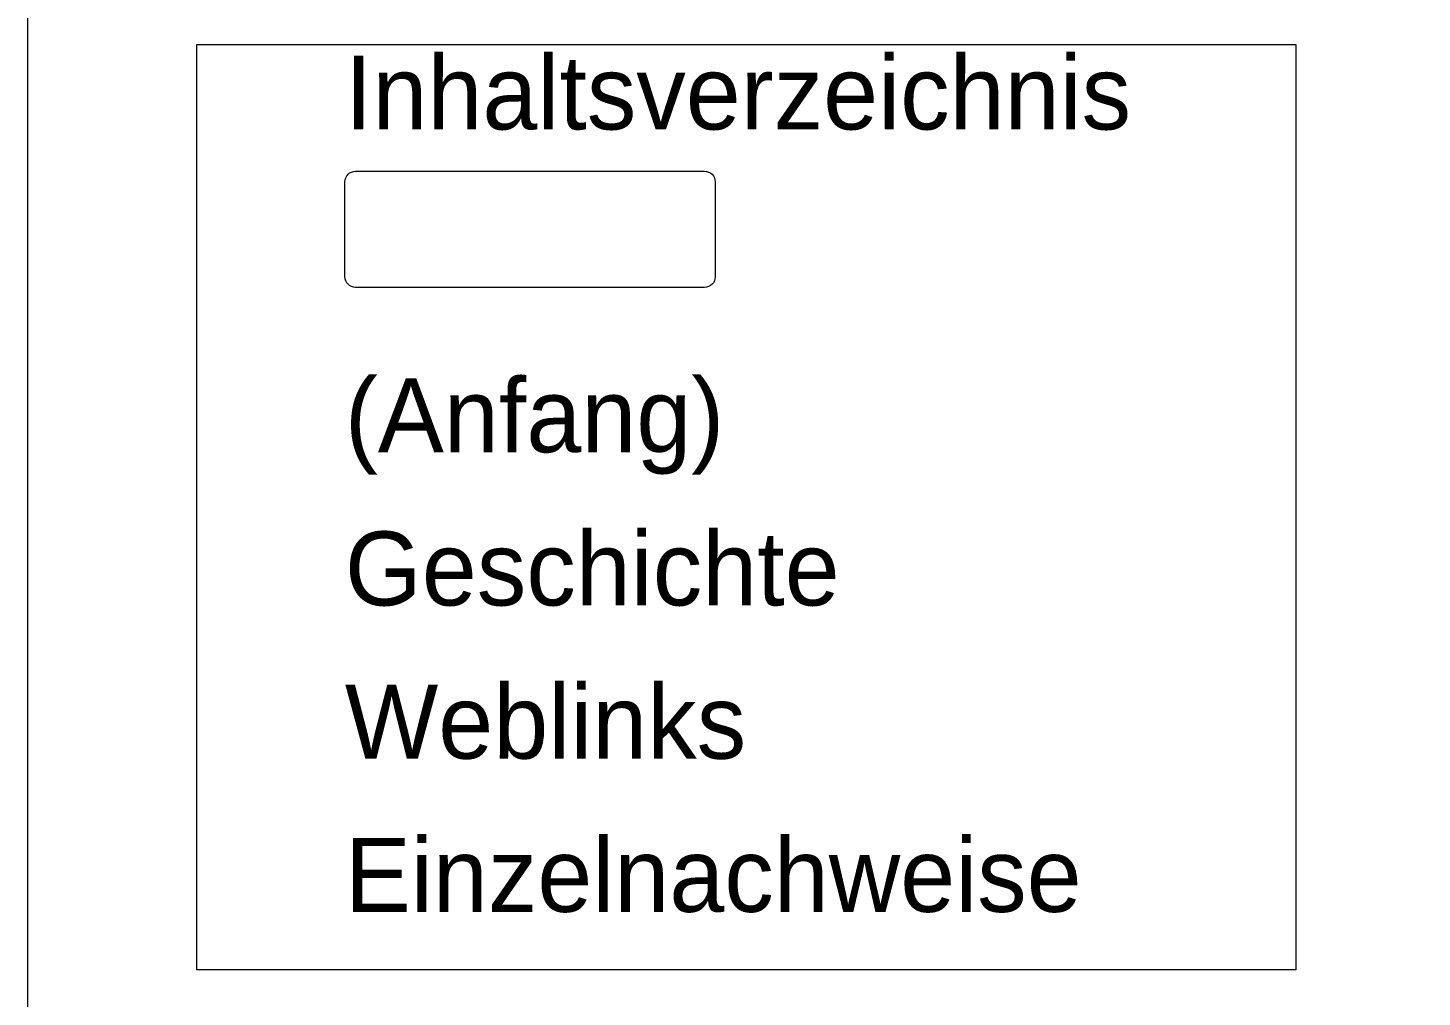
# Model space of a CAD drawing. Extents: x 0 to 1501, y 0 to 1722.
# Drawn here: x 0 to 263.9, y 1405.8 to 1589.3 of the extents above; entities that cross this region are included whole.
import ezdxf

# ---------------------------------------------------------------- set-up
doc = ezdxf.new("R2010")
doc.units = 0
doc.layers.get('0').update_dxf_attribs({"lineweight": 0})

msp = doc.modelspace()

# ---------------------------------------------------------------- linework, layer by layer
at = {"true_color": 0xf8f9fa}
msp.add_lwpolyline([(0, 1722), (1280, 1722), (1280, 1002), (0, 1002), (0, 1722)], dxfattribs=at)
at = {"true_color": 0xffffff}
for points in [[(0, 1656), (1280, 1656), (1280, 0), (0, 0), (0, 1656)], [(32, 1586.15), (240, 1586.15), (240, 1410.98), (32, 1410.98), (32, 1586.15)]]:
    msp.add_lwpolyline(points, dxfattribs=at)
at = {"true_color": 0xeaecf0}
msp.add_lwpolyline([(62, 1562.18), (128.08, 1562.18), (128.08, 1562.18), (128.47, 1562.14), (128.85, 1562.03), (129.19, 1561.85), (129.5, 1561.6), (129.75, 1561.29), (129.93, 1560.95), (130.04, 1560.57), (130.08, 1560.18), (130.08, 1542.18), (130.08, 1542.18), (130.04, 1541.79), (129.93, 1541.42), (129.75, 1541.07), (129.5, 1540.77), (129.19, 1540.52), (128.85, 1540.34), (128.47, 1540.22), (128.08, 1540.18), (62, 1540.18), (62, 1540.18), (61.61, 1540.22), (61.23, 1540.34), (60.89, 1540.52), (60.59, 1540.77), (60.34, 1541.07), (60.15, 1541.42), (60.04, 1541.79), (60, 1542.18), (60, 1560.18), (60, 1560.18), (60.04, 1560.57), (60.15, 1560.95), (60.34, 1561.29), (60.59, 1561.6), (60.89, 1561.85), (61.23, 1562.03), (61.61, 1562.14), (62, 1562.18), (62, 1562.18)], dxfattribs=at)

# ---------------------------------------------------------------- texts
at = {"true_color": 0x101418}
msp.add_text('Inhaltsverzeichnis', height=14, dxfattribs=at).set_placement((60, 1570.08))
at = {"true_color": 0x202122}
msp.add_text('(Anfang)', height=14, dxfattribs=at).set_placement((60, 1508.98))
at = {"true_color": 0x3366cc}
for s, p in [('Geschichte', (60, 1479.98)), ('Weblinks', (60, 1450.98)), ('Einzelnachweise', (60, 1421.98))]:
    msp.add_text(s, height=14, dxfattribs=at).set_placement(p)

doc.saveas('drawing.dxf')
